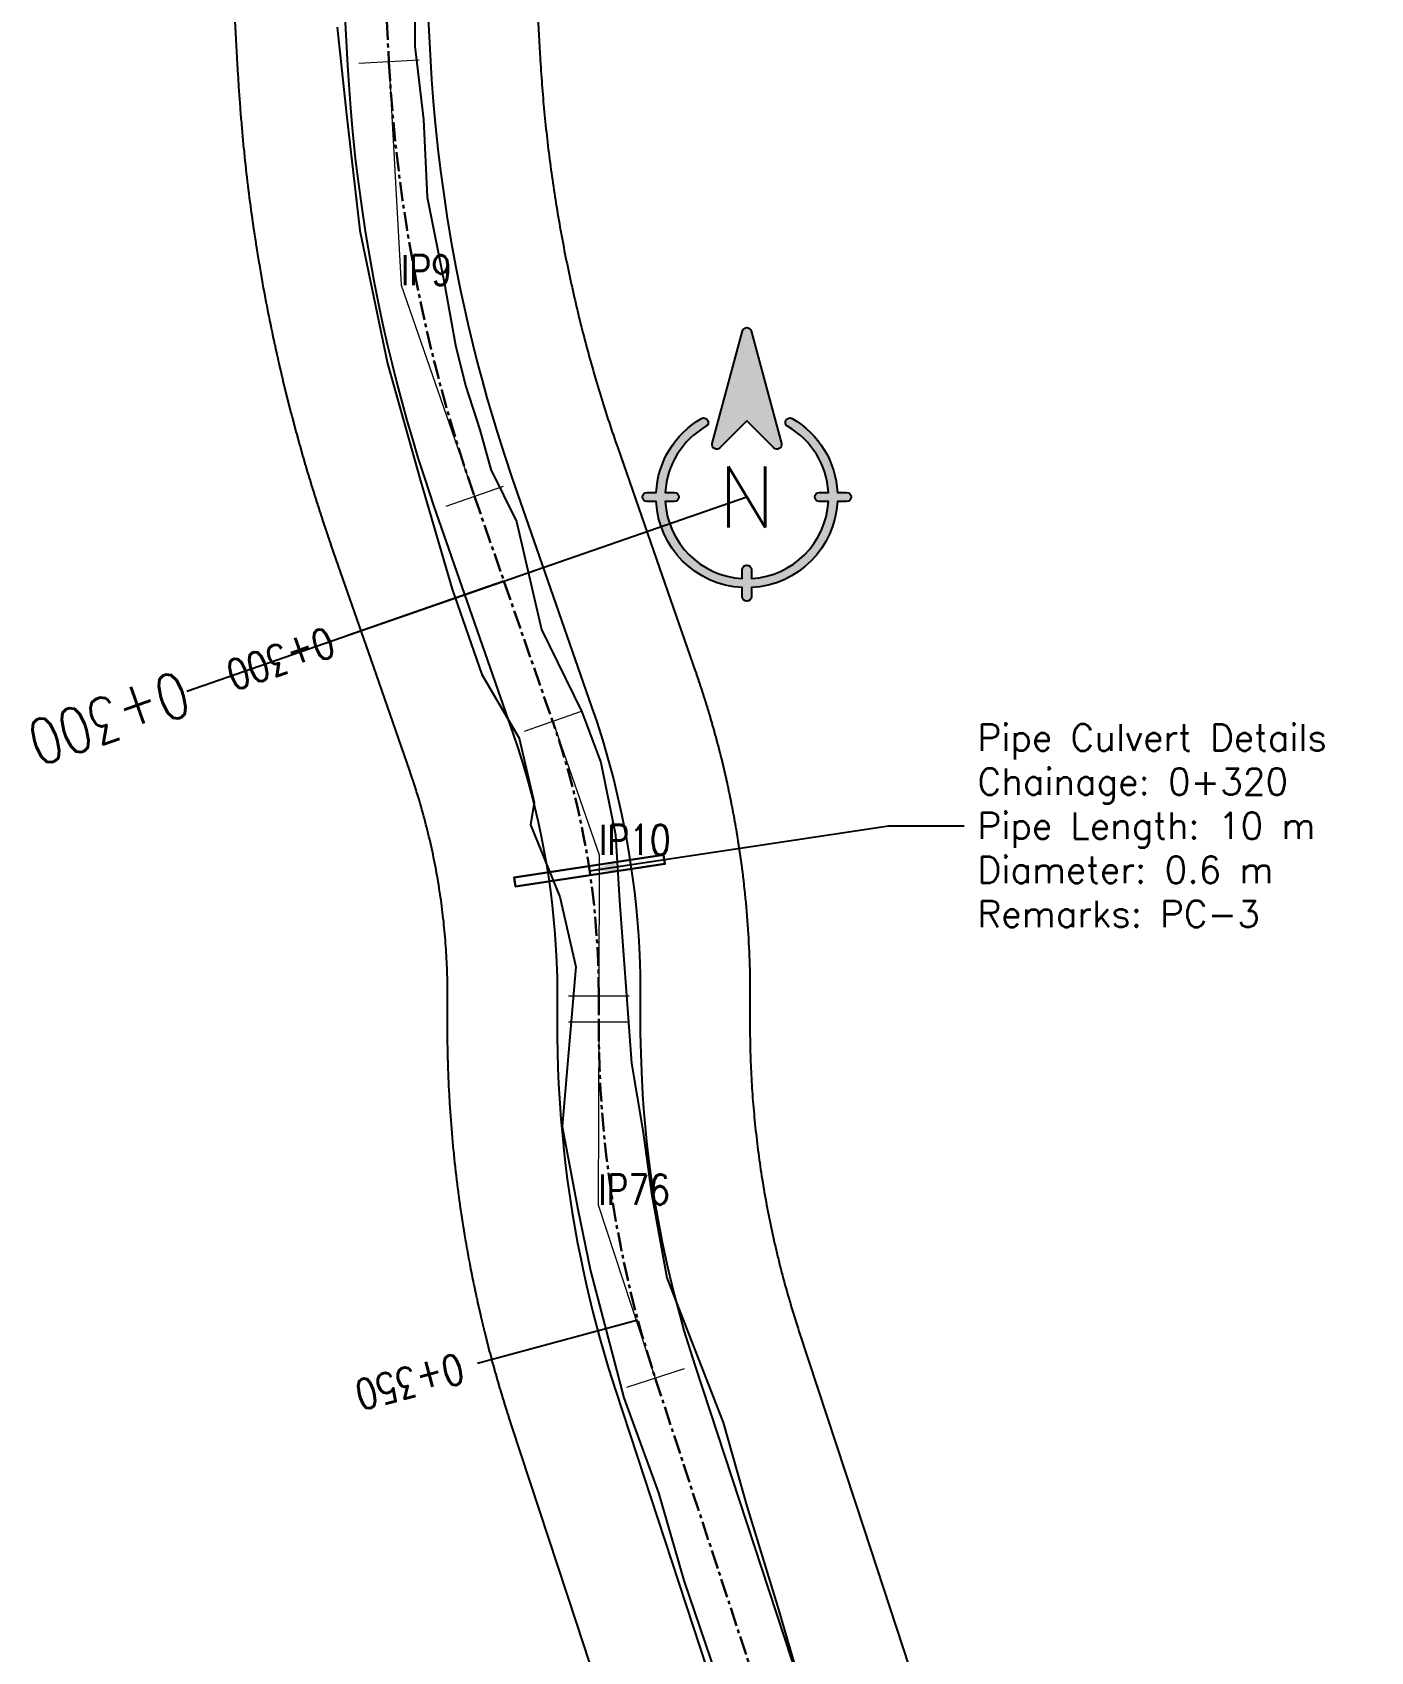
# Model space of a CAD drawing. Extents: x 337736 to 342002, y 3067251 to 3069533.
# Drawn here: x 338708.8 to 338797.3, y 3069163.6 to 3069270.8 of the extents above; entities that cross this region are included whole.
import ezdxf
from ezdxf.enums import TextEntityAlignment as Align

# ---------------------------------------------------------------- set-up
doc = ezdxf.new("R2010")
doc.units = 0
doc.header["$MEASUREMENT"] = 0
doc.linetypes.add('Center', pattern=[2, 1.25, -0.25, 0.25, -0.25])
for name, color, linetype, lineweight in [('BEC', 3, 'Continuous', 13), ('BES', 3, 'Continuous', 13), ('Chainage', 7, 'Continuous', 25), ('IP_Line', 150, 'Continuous', 9), ('PC_Callout', 6, 'Continuous', 30), ('PipeCulvert', 6, 'Continuous', 30), ('RC', 9, 'Center', 30), ('Road Width', 6, 'Continuous', 25)]:
    doc.layers.add(name, color=color, linetype=linetype, lineweight=lineweight)
for name, color, linetype in [('IPName', 7, 'Continuous'), ('Match Chainage', 7, 'Continuous'), ('North', 7, 'Continuous'), ('Right of Way', 4, 'Continuous'), ('RoadEdge', 51, 'Continuous')]:
    doc.layers.add(name, color=color, linetype=linetype)
doc.styles.get("Standard").update_dxf_attribs({"font": 'simplex.shx'})
doc.dimstyles.new('Dimension_PC_Callout', dxfattribs={"dimtxt": 1.75, "dimasz": 1.75, "dimexe": 0.18, "dimexo": 0.0625, "dimgap": 0.875, "dimtad": 0, "dimdec": 4, "dimzin": 0, "dimdsep": 46, "dimtxsty": 'Standard', "dimcen": 0.09, "dimadec": 0, "dimazin": 0, "dimtfac": 1, "dimtdec": 4, "dimtofl": 0, "dimtmove": 0, "dimatfit": 3, "dimfxl": 1, "dimtolj": 1, "dimtzin": 0, "dimarcsym": 0})

# ---------------------------------------------------------------- blocks, each defined once
blk = doc.blocks.new('North')
at = {"layer": 'North'}
h = blk.add_hatch(color=0, dxfattribs=at)
h.dxf.hatch_style = 1
edge = h.paths.add_edge_path()
edge.add_line((7.276000000000001e-12, 8.38899464431597), (-2.97585080653152, 5.413143837775349))
edge.add_arc((-3.32940419712395, 5.766697228368679), 0.499999999999442, 165.000000000033, 314.99999999992633, ccw=False)
edge.add_line((-3.81236711026941, 5.8961067509199), (-0.4829629131381812, 18.3216123735528))
edge.add_arc((7.276000000000001e-12, 18.1922028510016), 0.500000000000879, 14.999999999966974, 165.000000000033, ccw=False)
edge.add_line((0.482962913152733, 18.3216123735528), (3.81236711028396, 5.8961067509199))
edge.add_arc((3.3294041971385, 5.766697228368679), 0.500000000000879, -135, 14.999999999966974, ccw=False)
edge.add_line((2.97585080654608, 5.413143837776259), (7.275957614183426e-12, 8.38899464431597))
edge = h.paths.add_edge_path()
edge.add_line((0.5000000000072761, -7.99999999999636), (0.5000000000072761, -8.986100377802359))
edge.add_arc((7.276000000000001e-12, 3.638e-12), 9.000000000000279, 273.18473853672, 356.81526146328)
edge.add_line((8.98610037781327, -0.499999999996362), (8.000000000007269, -0.499999999996362))
edge.add_arc((8.000000000007269, 3.638e-12), 0.5, 90, 270, ccw=False)
edge.add_line((8.000000000007269, 0.500000000003638), (8.98610037781327, 0.500000000003638))
edge.add_arc((7.276000000000001e-12, 2.7285e-12), 9.00000000000033, 3.18473853672609, 60.00000000000131)
edge.add_arc((4.75000000000728, 8.22724133595511), 0.499999999999844, 59.999999999989996, 239.99999999999, ccw=False)
edge.add_arc((1.09139e-11, 3.638e-12), 9.99999999999743, 2.865983982600028, 60.00000000001597, ccw=False)
edge.add_line((9.98749217772638, 0.500000000003638), (11.0000000000073, 0.500000000003638))
edge.add_arc((11.0000000000073, 3.638e-12), 0.5, -90, 90, ccw=False)
edge.add_line((11.0000000000073, -0.499999999996362), (9.98749217772638, -0.499999999996362))
edge.add_arc((1.09139e-11, 3.638e-12), 9.999999999996382, 272.8659839825781, 357.1340160174001, ccw=False)
edge.add_line((0.5000000000072761, -9.98749217771547), (0.5000000000072761, -10.9999999999964))
edge.add_arc((7.276000000000001e-12, -10.9999999999964), 0.5, -180, 0, ccw=False)
edge.add_line((-0.499999999992724, -10.9999999999964), (-0.499999999992724, -9.98749217771547))
edge.add_arc((7.276000000000001e-12, 3.638e-12), 10, 182.865983982599, 267.1340160174011, ccw=False)
edge.add_line((-9.98749217771183, -0.499999999996362), (-10.9999999999927, -0.499999999996362))
edge.add_arc((-10.9999999999927, 3.638e-12), 0.5, 90, 270, ccw=False)
edge.add_line((-10.9999999999927, 0.500000000003638), (-9.98749217771183, 0.500000000003638))
edge.add_arc((7.276000000000001e-12, 3.638e-12), 10, 120, 177.134016017401, ccw=False)
edge.add_arc((-4.74999999999272, 8.22724133595511), 0.500000000000632, -59.99999999999011, 119.99999999995799, ccw=False)
edge.add_arc((7.276000000000001e-12, 2.7285e-12), 9.00000000000034, 119.999999999999, 176.815261463274)
edge.add_line((-8.98610037779872, 0.500000000003638), (-7.99999999999272, 0.500000000003638))
edge.add_arc((-7.99999999999272, 3.638e-12), 0.5, -90, 90, ccw=False)
edge.add_line((-7.99999999999272, -0.499999999996362), (-8.98610037779872, -0.499999999996362))
edge.add_arc((7.276000000000001e-12, 3.638e-12), 9.000000000000279, 183.18473853672, 266.81526146328)
edge.add_line((-0.499999999992724, -8.986100377802359), (-0.499999999992724, -7.99999999999636))
edge.add_arc((7.276000000000001e-12, -7.99999999999636), 0.5, 0, 180, ccw=False)
at = {"layer": 'North', "color": 0}
for points in [[(7.276000000000001e-12, 8.38899464431597), (-2.97585080653152, 5.413143837775349, -0.7673269879792459), (-3.81236711026941, 5.8961067509199), (-0.4829629131381811, 18.3216123735528, -0.7673269879794109), (0.482962913152733, 18.3216123735528), (3.81236711028396, 5.8961067509199, -0.7673269879792459), (2.97585080654608, 5.413143837776259)], [(0.5000000000072761, -7.99999999999636), (0.5000000000072761, -8.986100377802359, 0.382015476982892), (8.98610037781327, -0.499999999996362), (8.000000000007269, -0.499999999996362, -1), (8.000000000007269, 0.500000000003638), (8.98610037781327, 0.500000000003638, 0.253109756565021), (4.50000000000728, 7.79422863406307, -0.99999999999909), (5.00000000000728, 8.660254037847151, -0.2545902106462961), (9.98749217772638, 0.500000000003638), (11.0000000000073, 0.500000000003638, -1), (11.0000000000073, -0.499999999996362), (9.98749217772638, -0.499999999996362, -0.385206477913585), (0.5000000000072761, -9.98749217771547), (0.5000000000072761, -10.9999999999964, -1), (-0.499999999992724, -10.9999999999964), (-0.499999999992724, -9.98749217771547, -0.385206477913585), (-9.98749217771183, -0.499999999996362), (-10.9999999999927, -0.499999999996362, -1), (-10.9999999999927, 0.500000000003638), (-9.98749217771183, 0.500000000003638, -0.2545902106462961), (-4.99999999999272, 8.66025403784806, -0.9999999999990908), (-4.49999999999272, 7.79422863406307, 0.253109756565021), (-8.98610037779872, 0.500000000003638), (-7.99999999999272, 0.500000000003638, -1), (-7.99999999999272, -0.499999999996362), (-8.98610037779872, -0.499999999996362, 0.382015476982892), (-0.499999999992724, -8.986100377802359), (-0.499999999992724, -7.99999999999636, -1)]]:
    blk.add_lwpolyline(points, format="xyb", close=True, dxfattribs=at)
blk.add_text('N', height=6.7215, dxfattribs=at).set_placement((7.2919e-12, 3.6513e-12), align=Align.MIDDLE_CENTER)

msp = doc.modelspace()

# ---------------------------------------------------------------- linework, layer by layer
at = {"layer": 'BEC'}
for points in [[(338734.3852824001, 3069268.92699882), (338730.391189853, 3069268.70968631)], [(338739.936186614, 3069240.72489811), (338736.157663163, 3069239.41235839)], [(338745.109646253, 3069225.83160521), (338741.331122802, 3069224.51906549)], [(338748.265556209, 3069207.00577155), (338744.265565393, 3069207.01434296)], [(338748.261851279, 3069205.27680398), (338744.261860462, 3069205.28537539)], [(338751.901570741, 3069182.35692406), (338748.101016607, 3069181.10961164)]]:
    msp.add_lwpolyline(points, dxfattribs=at)
at = {"layer": 'BES'}
for points in [[(338734.3852824001, 3069268.92699882), (338730.391189853, 3069268.70968631)], [(338739.936186614, 3069240.72489811), (338736.157663163, 3069239.41235839)], [(338745.109646253, 3069225.83160521), (338741.331122802, 3069224.51906549)], [(338748.265556209, 3069207.00577155), (338744.265565393, 3069207.01434296)], [(338748.261851279, 3069205.27680398), (338744.261860462, 3069205.28537539)], [(338751.901570741, 3069182.35692406), (338748.101016607, 3069181.10961164)]]:
    msp.add_lwpolyline(points, dxfattribs=at)
at = {"layer": 'Chainage'}
for p, q in [((338739.996952793, 3069234.45491155), (338729.606013303, 3069230.84542731)), ((338748.855156102, 3069185.5680162), (338738.235532058, 3069182.700336799))]:
    msp.add_line(p, q, dxfattribs=at)
at = {"layer": 'IP_Line'}
for points in [[(338732.388236126, 3069268.81834257), (338733.192041778, 3069254.0448069), (338738.046924888, 3069240.06862825)], [(338743.220384528, 3069225.17533535), (338746.285577738, 3069216.35129429), (338746.265560801, 3069207.01005725)], [(338746.261855871, 3069205.28108968), (338746.23598101, 3069193.20615496), (338750.001293674, 3069181.73326785)]]:
    msp.add_lwpolyline(points, dxfattribs=at)
at = {"layer": 'Match Chainage'}
msp.add_line((338756.05567746, 3069240.03320539), (338719.02614764, 3069227.17031608), dxfattribs=at)
at = {"layer": 'PipeCulvert'}
msp.add_lwpolyline([(338750.553579347, 3069216.34940154), (338750.642827595, 3069215.75607638), (338740.754074863, 3069214.26860557), (338740.664826614, 3069214.86193074), (338750.553579347, 3069216.34940154)], dxfattribs=at)
at = {"layer": 'RC', "linetype": 'Center'}
msp.add_lwpolyline([(338719.499231709, 3069350.01996533), (338718.004382764, 3069346.97442538), (338718.004382764, 3069346.97442538, 0.286928204226343), (338720.175618582, 3069325.87763092), (338720.175618582, 3069325.87763092), (338725.158893861, 3069319.47527725), (338725.158893861, 3069319.47527725, -0.152937190094443), (338730.393643844, 3069305.47792585), (338730.393643844, 3069305.47792585), (338732.388236126, 3069268.81834257), (338732.388236126, 3069268.81834257, 0.0701079300223113), (338738.046924888, 3069240.06862825), (338738.046924888, 3069240.06862825), (338743.220384528, 3069225.17533535), (338743.220384528, 3069225.17533535, -0.08431680413088499), (338746.265560801, 3069207.01005725), (338746.265560801, 3069207.01005725), (338746.261855871, 3069205.28108968), (338746.261855871, 3069205.28108968, 0.0799847476779619), (338750.001293674, 3069181.73326785), (338750.001293674, 3069181.73326785), (338758.57227563, 3069155.61753267)], format="xyb", dxfattribs=at)
at = {"layer": 'Right of Way'}
for points in [[(338741.376171352, 3069287.69141549), (338742.373144111, 3069269.36756745), (338742.386031938, 3069269.13578266), (338742.399126989, 3069268.90997165), (338742.412759648, 3069268.68419244), (338742.426929838, 3069268.45844632), (338742.441637475, 3069268.23273462), (338742.456882483, 3069268.00705852), (338742.472664769, 3069267.78141939), (338742.488984246, 3069267.55581847), (338742.505840821, 3069267.33025705), (338742.523234398, 3069267.10473642), (338742.541164881, 3069266.8792578), (338742.559632166, 3069266.65382254), (338742.578636147, 3069266.42843189), (338742.59817672, 3069266.20308711), (338742.618253771, 3069265.97778952), (338742.638867188, 3069265.75254035), (338742.660016856, 3069265.52734088), (338742.68170265, 3069265.30219243), (338742.703924451, 3069265.07709624), (338742.726682129, 3069264.85205363), (338742.74997556, 3069264.62706581), (338742.773804611, 3069264.40213408), (338742.79816914, 3069264.17725978), (338742.823069022, 3069263.95244406), (338742.848504106, 3069263.72768828), (338742.87447425, 3069263.5029937), (338742.900979302, 3069263.27836163), (338742.928019124, 3069263.05379325), (338742.955593553, 3069262.8292899), (338742.98370243, 3069262.60485288), (338743.012345612, 3069262.38048334), (338743.041522915, 3069262.15618272), (338743.071234189, 3069261.93195215), (338743.101479256, 3069261.707793), (338743.132257956, 3069261.48370645), (338743.163570101, 3069261.25969386), (338743.195415523, 3069261.03575644), (338743.22779404, 3069260.81189546), (338743.260705467, 3069260.58811221), (338743.294149614, 3069260.36440798), (338743.328126297, 3069260.140784), (338743.362635318, 3069259.91724157), (338743.397676493, 3069259.69378189), (338743.433249608, 3069259.47040631), (338743.469354468, 3069259.24711607), (338743.505990873, 3069259.02391239), (338743.543158608, 3069258.8007966), (338743.580857467, 3069258.57776991), (338743.619087229, 3069258.35483366), (338743.657847686, 3069258.13198904), (338743.697138618, 3069257.90923733), (338743.7369598, 3069257.68657979), (338743.777311004, 3069257.4640177), (338743.818191998, 3069257.24155234), (338743.859602565, 3069257.0191849), (338743.901542451, 3069256.79691674), (338743.944011426, 3069256.57474906), (338743.987009262, 3069256.35268308), (338744.030535698, 3069256.13072014), (338744.074590493, 3069255.90886146), (338744.119173387, 3069255.68710835), (338744.164284163, 3069255.4654619), (338744.209922513, 3069255.24392361), (338744.256088233, 3069255.02249448), (338744.30278101, 3069254.80117601), (338744.350000613, 3069254.57996929), (338744.397746759, 3069254.35887566), (338744.446019196, 3069254.13789626), (338744.494817617, 3069253.91703253), (338744.544141785, 3069253.69628551), (338744.593991385, 3069253.47565663), (338744.644366158, 3069253.25514703), (338744.695265815, 3069253.03475798), (338744.746690047, 3069252.8144908), (338744.798638599, 3069252.59434661), (338744.851111153, 3069252.37432673), (338744.904107396, 3069252.15443249), (338744.957627058, 3069251.93466501), (338745.011669823, 3069251.71502559), (338745.066235394, 3069251.49551542), (338745.121323427, 3069251.2761359), (338745.176933663, 3069251.05688805), (338745.23306576, 3069250.83777322), (338745.289719379, 3069250.61879275), (338745.346894241, 3069250.3999477), (338745.404589967, 3069250.18123952), (338745.462806299, 3069249.96266921), (338745.521542851, 3069249.74423819), (338745.580799326, 3069249.52594758), (338745.640575355, 3069249.30779875), (338745.700870604, 3069249.08979289), (338745.761684782, 3069248.87193108), (338745.823017485, 3069248.65421475), (338745.884868372, 3069248.43664512), (338745.94723713, 3069248.21922329), (338746.010123374, 3069248.00195059), (338746.073526757, 3069247.78482824), (338746.137446894, 3069247.56785754), (338746.201883477, 3069247.35103954), (338746.266836115, 3069247.13437556), (338746.3323044, 3069246.91786696), (338746.398288011, 3069246.70151481), (338746.464786576, 3069246.48532031), (338746.531799675, 3069246.26928483), (338746.599326983, 3069246.05340944), (338746.667368063, 3069245.83769551), (338746.735922559, 3069245.62214418), (338746.804990096, 3069245.40675663), (338746.874570225, 3069245.19153426), (338746.944662621, 3069244.97647807), (338747.01526686, 3069244.76158936), (338747.086382536, 3069244.54686938), (338747.158009234, 3069244.33231937), (338747.230146558, 3069244.11794052), (338747.302794118, 3069243.90373398), (338747.375951475, 3069243.68970107), (338747.450415174, 3069243.47352936), (338747.494383748, 3069243.34666629), (338750.079963336, 3069235.90333111), (338752.666693155, 3069228.45668466), (338752.674126364, 3069228.43520732), (338752.755623093, 3069228.19886398), (338752.770342981, 3069228.1558589), (338752.850764584, 3069227.91914756), (338752.865288841, 3069227.87607601), (338752.944633656, 3069227.63900157), (338752.958961983, 3069227.59586445), (338753.037228371, 3069227.3584318), (338753.051360475, 3069227.31522999), (338753.128546819, 3069227.07744404), (338753.142482405, 3069227.03417844), (338753.21858711, 3069226.7960441), (338753.232325893, 3069226.7527156), (338753.307347387, 3069226.51423779), (338753.320889076, 3069226.47084731), (338753.394825808, 3069226.23203095), (338753.408170133, 3069226.18857935), (338753.481020577, 3069225.94942938), (338753.494167256, 3069225.90591758), (338753.565929906, 3069225.66643895), (338753.578878667, 3069225.62286784), (338753.64955204, 3069225.38306549), (338753.662302619, 3069225.33943597), (338753.731885254, 3069225.09931486), (338753.744437386, 3069225.05562784), (338753.812927847, 3069224.81519292), (338753.825281274, 3069224.77144929), (338753.892678145, 3069224.53070554), (338753.904832609, 3069224.48690621), (338753.971134497, 3069224.2458586), (338753.983089748, 3069224.20200448), (338754.048295285, 3069223.96065798), (338754.060051078, 3069223.91674996), (338754.124158915, 3069223.67510958), (338754.135715003, 3069223.63114859), (338754.198723816, 3069223.3892193), (338754.210079966, 3069223.34520622), (338754.271988453, 3069223.10299303), (338754.283144424, 3069223.0589288), (338754.343951307, 3069222.81643671), (338754.354906872, 3069222.77232222), (338754.414610894, 3069222.52955624), (338754.425365826, 3069222.48539242), (338754.483965753, 3069222.24235756), (338754.49451983, 3069222.1981453), (338754.552014452, 3069221.9548466), (338754.562367457, 3069221.91058682), (338754.618755585, 3069221.66702929), (338754.628907301, 3069221.62272292), (338754.684187771, 3069221.37891159), (338754.69413799, 3069221.33455954), (338754.74830966, 3069221.09049946), (338754.758058178, 3069221.04610262), (338754.811119928, 3069220.80179883), (338754.820666542, 3069220.75735815), (338754.872617275, 3069220.51281569), (338754.881961789, 3069220.46833207), (338754.932800432, 3069220.223556), (338754.94194265, 3069220.17903037), (338754.991668154, 3069219.93402574), (338755.000607891, 3069219.88945901), (338755.049219228, 3069219.64423089), (338755.057956296, 3069219.59962399), (338755.105452461, 3069219.35417744), (338755.11398668, 3069219.30953129), (338755.160366693, 3069219.06387139), (338755.168697889, 3069219.0191869), (338755.21396079, 3069218.77331872), (338755.222088788, 3069218.72859683), (338755.266233643, 3069218.48252545), (338755.274158278, 3069218.43776707), (338755.317184174, 3069218.19149757), (338755.324905279, 3069218.14670364), (338755.366811328, 3069217.90024112), (338755.374328746, 3069217.85541255), (338755.415114081, 3069217.60876209), (338755.422427657, 3069217.56389981), (338755.462091436, 3069217.31706651), (338755.469201016, 3069217.27217146), (338755.50774242, 3069217.02516042), (338755.51464786, 3069216.98023351), (338755.552066093, 3069216.73304984), (338755.558767248, 3069216.68809201), (338755.595061536, 3069216.44074081), (338755.601558268, 3069216.39575298), (338755.636727861, 3069216.14823936), (338755.643020039, 3069216.10322246), (338755.67706421, 3069215.85555154), (338755.6831517, 3069215.81050652), (338755.716069747, 3069215.5626834), (338755.721952425, 3069215.51761117), (338755.753743667, 3069215.26964099), (338755.759421411, 3069215.22454248), (338755.790085191, 3069214.97643036), (338755.795557884, 3069214.93130651), (338755.825093569, 3069214.68305757), (338755.830361097, 3069214.63790932), (338755.858768076, 3069214.38952869), (338755.863830332, 3069214.34435695), (338755.891108019, 3069214.09584977), (338755.895964897, 3069214.05065549), (338755.922112728, 3069213.80202688), (338755.926764128, 3069213.75681099), (338755.951781562, 3069213.5080661), (338755.956227388, 3069213.46282954), (338755.980113909, 3069213.21397351), (338755.984354069, 3069213.1687172), (338756.007109184, 3069212.91975516), (338756.01114359, 3069212.87448005), (338756.032766829, 3069212.62541715), (338756.036595398, 3069212.58012417), (338756.057086312, 3069212.33096555), (338756.060708965, 3069212.28565564), (338756.080067133, 3069212.03640646), (338756.083483796, 3069211.99108054), (338756.101708816, 3069211.74174594), (338756.104919417, 3069211.69640497), (338756.122010914, 3069211.44699011), (338756.125015387, 3069211.401635), (338756.140973008, 3069211.15214503), (338756.143771291, 3069211.10677674), (338756.158594706, 3069210.85721681), (338756.161186741, 3069210.81183627), (338756.174875643, 3069210.56221154), (338756.177261377, 3069210.51681968), (338756.189815484, 3069210.26713531), (338756.191994867, 3069210.22173308), (338756.203413919, 3069209.97199422), (338756.205386907, 3069209.92658255), (338756.215670668, 3069209.67679437), (338756.21743722, 3069209.63137421), (338756.226585478, 3069209.38154186), (338756.228145557, 3069209.33611413), (338756.236158122, 3069209.08624278), (338756.237511696, 3069209.04080844), (338756.244388404, 3069208.79090325), (338756.245535445, 3069208.74546322), (338756.251276153, 3069208.49552935), (338756.252216637, 3069208.45008457), (338756.256821227, 3069208.2001272), (338756.257555135, 3069208.15467862), (338756.261023511, 3069207.90470289), (338756.261550828, 3069207.85925145), (338756.263882919, 3069207.60926254), (338756.264203633, 3069207.56380916), (338756.265399391, 3069207.31381224), (338756.265513496, 3069207.26835787), (338756.265572896, 3069207.0183581), (338756.265551359, 3069206.99509214), (338756.265538982, 3069206.98916728), (338756.263685377, 3069206.12414495), (338756.261850769, 3069205.26799447), (338756.261743627, 3069205.04299464), (338756.262362674, 3069204.826329), (338756.263703935, 3069204.60966663), (338756.265767395, 3069204.39300994), (338756.268553031, 3069204.17636133), (338756.272060813, 3069203.9597232), (338756.276290701, 3069203.74309797), (338756.281242647, 3069203.52648806), (338756.286916599, 3069203.30989582), (338756.293312491, 3069203.09332375), (338756.300430254, 3069202.87677416), (338756.308269808, 3069202.66024952), (338756.316831066, 3069202.44375221), (338756.326113932, 3069202.22728463), (338756.336118304, 3069202.01084921), (338756.34684407, 3069201.79444834), (338756.358291113, 3069201.57808441), (338756.370459302, 3069201.36175986), (338756.383348506, 3069201.14547705), (338756.396958578, 3069200.92923842), (338756.411289369, 3069200.71304635), (338756.42634072, 3069200.49690326), (338756.442112463, 3069200.28081152), (338756.458604421, 3069200.06477359), (338756.475816415, 3069199.8487918), (338756.49374825, 3069199.6328686), (338756.512399727, 3069199.41700638), (338756.531770641, 3069199.20120751), (338756.551860776, 3069198.98547442), (338756.572669909, 3069198.76980948), (338756.594197807, 3069198.55421512), (338756.616444232, 3069198.33869371), (338756.639408936, 3069198.12324766), (338756.663091665, 3069197.90787935), (338756.687492157, 3069197.69259117), (338756.712610139, 3069197.47738553), (338756.73844533, 3069197.26226482), (338756.764997447, 3069197.04723141), (338756.792266193, 3069196.8322877), (338756.820251267, 3069196.61743608), (338756.848952351, 3069196.40267896), (338756.878369137, 3069196.18801867), (338756.908501291, 3069195.97345764), (338756.939348478, 3069195.75899825), (338756.970910356, 3069195.54464288), (338757.003186578, 3069195.33039389), (338757.036176782, 3069195.11625369), (338757.069880604, 3069194.90222463), (338757.104297662, 3069194.68830914), (338757.139427587, 3069194.47450951), (338757.175269973, 3069194.26082821), (338757.211824438, 3069194.04726754), (338757.249090556, 3069193.83382995), (338757.287067936, 3069193.62051771), (338757.325756134, 3069193.40733331), (338757.365154742, 3069193.19427898), (338757.405263298, 3069192.98135724), (338757.446081381, 3069192.76857031), (338757.487608518, 3069192.55592066), (338757.52984426, 3069192.34341059), (338757.572788125, 3069192.13104253), (338757.616439653, 3069191.91881876), (338757.660798349, 3069191.70674166), (338757.705863715, 3069191.49481363), (338757.751635258, 3069191.28303699), (338757.798112467, 3069191.07141411), (338757.84529483, 3069190.8599473), (338757.893181819, 3069190.64863894), (338757.941772894, 3069190.43749141), (338757.991067529, 3069190.226507), (338758.041065175, 3069190.01568806), (338758.091765259, 3069189.805037), (338758.143167241, 3069189.59455607), (338758.195270535, 3069189.38424766), (338758.248074566, 3069189.1741141), (338758.30157875, 3069188.96415771), (338758.35578249, 3069188.75438083), (338758.410685183, 3069188.5447858), (338758.466286211, 3069188.33537498), (338758.522584977, 3069188.12615061), (338758.579580851, 3069187.91711504), (338758.637273165, 3069187.70827071), (338758.69566133, 3069187.49961976), (338758.754744653, 3069187.29116467), (338758.81452252, 3069187.0829076), (338758.874994219, 3069186.87485103), (338758.936159119, 3069186.66699713), (338758.998016526, 3069186.45934827), (338759.060565738, 3069186.25190679), (338759.123806086, 3069186.04467491), (338759.187736834, 3069185.83765506), (338759.252357314, 3069185.63084939), (338759.31766678, 3069185.42426028), (338759.383664513, 3069185.21789002), (338759.450919679, 3069185.00997913), (338759.504700169, 3069184.84539044), (338763.788169986, 3069171.79368132), (338768.073660964, 3069158.73581373)], [(338749.068291729, 3069152.50716944), (338744.785399318, 3069165.55711921), (338740.49990834, 3069178.6149868), (338740.495874009, 3069178.62730632), (338740.435478881, 3069178.81213831), (338740.426317677, 3069178.8403164), (338740.349373127, 3069179.07818081), (338740.339166726, 3069179.10991312), (338740.263015483, 3069179.34803269), (338740.252914914, 3069179.37979885), (338740.177557824, 3069179.61817093), (338740.167563196, 3069179.64997058), (338740.093001098, 3069179.88859254), (338740.083112528, 3069179.92042531), (338740.009346248, 3069180.15929448), (338739.999563838, 3069180.19116006), (338739.926594197, 3069180.43027378), (338739.916918064, 3069180.46217178), (338739.844745873, 3069180.7015274), (338739.835176116, 3069180.73345749), (338739.763802177, 3069180.97305236), (338739.754338909, 3069181.00501416), (338739.683764014, 3069181.24484561), (338739.674407337, 3069181.27683878), (338739.604632271, 3069181.51690415), (338739.595382289, 3069181.54892833), (338739.526407828, 3069181.78922495), (338739.517264646, 3069181.82127977), (338739.449091555, 3069182.06180497), (338739.440055271, 3069182.09389011), (338739.372684307, 3069182.33464122), (338739.363755025, 3069182.36675629), (338739.297186938, 3069182.60773063), (338739.288364756, 3069182.63987529), (338739.222600285, 3069182.88107018), (338739.2138853, 3069182.91324407), (338739.148925176, 3069183.15465684), (338739.140317484, 3069183.1868596), (338739.076162429, 3069183.42848756), (338739.067662129, 3069183.46071883), (338739.004312855, 3069183.7025593), (338738.995920039, 3069183.73481873), (338738.933377251, 3069183.97686902), (338738.925092012, 3069184.00915624), (338738.863356404, 3069184.25141366), (338738.855178837, 3069184.28372832), (338738.794251095, 3069184.52619018), (338738.786181287, 3069184.55853192), (338738.726062088, 3069184.80119553), (338738.718100132, 3069184.83356399), (338738.658790144, 3069185.07642664), (338738.650936126, 3069185.10882146), (338738.592436008, 3069185.35188046), (338738.584690016, 3069185.38430128), (338738.527000419, 3069185.62755394), (338738.519362539, 3069185.6600004), (338738.462484103, 3069185.903444), (338738.454954422, 3069185.93591573), (338738.398887779, 3069186.17954757), (338738.391466376, 3069186.21204424), (338738.336212149, 3069186.45586161), (338738.328899111, 3069186.48838283), (338738.274457914, 3069186.73238303), (338738.26725332, 3069186.76492844), (338738.213625758, 3069187.00910876), (338738.206529689, 3069187.04167801), (338738.153716357, 3069187.28603573), (338738.146728892, 3069187.31862844), (338738.094730378, 3069187.56316085), (338738.087851592, 3069187.59577668), (338738.036668474, 3069187.84048106), (338738.029898448, 3069187.87311963), (338737.979531294, 3069188.11799326), (338737.972870099, 3069188.15065422), (338737.923319468, 3069188.39569437), (338737.91676718, 3069188.42837736), (338737.868033624, 3069188.67358132), (338737.861590315, 3069188.70628597), (338737.813674375, 3069188.95165101), (338737.807340118, 3069188.98437695), (338737.760242326, 3069189.22990035), (338737.754017188, 3069189.26264723), (338737.707738068, 3069189.50832626), (338737.701622123, 3069189.5410937), (338737.656162188, 3069189.78692563), (338737.650155501, 3069189.81971327), (338737.605515257, 3069190.06569537), (338737.599617895, 3069190.09850286), (338737.555797837, 3069190.34463239), (338737.550009867, 3069190.37745934), (338737.507010484, 3069190.62373357), (338737.501331968, 3069190.65657965), (338737.459153736, 3069190.90299584), (338737.453584738, 3069190.93586066), (338737.412228126, 3069191.18241607), (338737.406768709, 3069191.21529927), (338737.366234177, 3069191.46199117), (338737.360884399, 3069191.49489239), (338737.321172397, 3069191.74171803), (338737.315932321, 3069191.7746369), (338737.27704329, 3069192.02159354), (338737.271912972, 3069192.05452969), (338737.233847344, 3069192.3016146), (338737.228826842, 3069192.33456767), (338737.19158504, 3069192.58177808), (338737.186674409, 3069192.6147477), (338737.150256848, 3069192.86208088), (338737.145456142, 3069192.89506669), (338737.109863226, 3069193.14251989), (338737.1051725, 3069193.17552151), (338737.070404623, 3069193.42309198), (338737.065823929, 3069193.45610906), (338737.031881478, 3069193.70379404), (338737.027410865, 3069193.73682621), (338736.994294219, 3069193.98462296), (338736.989933739, 3069194.01766983), (338736.957643264, 3069194.2655756), (338736.953392963, 3069194.29863683), (338736.921929019, 3069194.54664885), (338736.917788946, 3069194.57972407), (338736.887151881, 3069194.82783959), (338736.883122082, 3069194.86092842), (338736.853312238, 3069195.10914469), (338736.849392757, 3069195.14224677), (338736.820410465, 3069195.39056102), (338736.816601345, 3069195.42367599), (338736.788446927, 3069195.67208547), (338736.784748211, 3069195.70521294), (338736.757421979, 3069195.95371489), (338736.753833709, 3069195.98685451), (338736.727335967, 3069196.23544617), (338736.723858182, 3069196.26859757), (338736.698189225, 3069196.51727617), (338736.694821964, 3069196.55043897), (338736.669982076, 3069196.79920176), (338736.666725376, 3069196.8323756), (338736.642714834, 3069197.0812198), (338736.639568732, 3069197.11440432), (338736.616387802, 3069197.36332717), (338736.613352332, 3069197.39652199), (338736.591001273, 3069197.64552073), (338736.588076469, 3069197.67872548), (338736.566555528, 3069197.92779734), (338736.563741422, 3069197.96101166), (338736.543050839, 3069198.21015387), (338736.540347463, 3069198.24337739), (338736.520487467, 3069198.49258718), (338736.517894851, 3069198.52581952), (338736.498865663, 3069198.77509413), (338736.496383836, 3069198.80833493), (338736.478185668, 3069199.05767159), (338736.475814657, 3069199.09092047), (338736.45844771, 3069199.34031641), (338736.456187542, 3069199.37357301), (338736.43965201, 3069199.62302545), (338736.437502709, 3069199.6562894), (338736.421798776, 3069199.90579557), (338736.419760367, 3069199.9390665), (338736.404888207, 3069200.18862363), (338736.402960712, 3069200.22190117), (338736.388920489, 3069200.47150649), (338736.38710393, 3069200.50479027), (338736.373895802, 3069200.75444101), (338736.372190199, 3069200.78773066), (338736.359814312, 3069201.03742403), (338736.358219683, 3069201.07071918), (338736.346676174, 3069201.32045242), (338736.345192538, 3069201.35375271), (338736.334481536, 3069201.60352303), (338736.333108909, 3069201.63682807), (338736.323230533, 3069201.88663272), (338736.32196893, 3069201.91994215), (338736.312923289, 3069202.16977834), (338736.311772724, 3069202.20309179), (338736.30355992, 3069202.45295674), (338736.302520406, 3069202.48627385), (338736.295140529, 3069202.73616478), (338736.294212078, 3069202.76948516), (338736.287665209, 3069203.01939931), (338736.286847831, 3069203.0527226), (338736.281134045, 3069203.30265719), (338736.280427749, 3069203.33598302), (338736.275547108, 3069203.58593526), (338736.274951902, 3069203.61926326), (338736.27090446, 3069203.86923038), (338736.270420351, 3069203.90256018), (338736.267206154, 3069204.15253941), (338736.266833146, 3069204.18587064), (338736.26445223, 3069204.43585918), (338736.264190328, 3069204.46919147), (338736.262642719, 3069204.71918656), (338736.262491925, 3069204.75251954), (338736.26177764, 3069205.00251841), (338736.261737958, 3069205.0358517), (338736.261857004, 3069205.28585155), (338736.26187883, 3069205.30251821), (338736.263731295, 3069206.16700199), (338736.265570664, 3069207.02537435), (338736.265519461, 3069207.2408786), (338736.264541114, 3069207.44542141), (338736.262633041, 3069207.64995768), (338736.25979528, 3069207.85448315), (338736.256027891, 3069208.05899363), (338736.25133095, 3069208.26348484), (338736.245704556, 3069208.46795261), (338736.239148824, 3069208.67239268), (338736.23166389, 3069208.87680085), (338736.223249908, 3069209.0811729), (338736.213907054, 3069209.28550455), (338736.203635517, 3069209.48979168), (338736.192435514, 3069209.69402996), (338736.180307273, 3069209.89821523), (338736.167251044, 3069210.10234329), (338736.1532670999, 3069210.30640988), (338736.138355729, 3069210.51041078), (338736.122517237, 3069210.71434181), (338736.105751952, 3069210.91819875), (338736.088060222, 3069211.12197738), (338736.069442412, 3069211.32567346), (338736.049898906, 3069211.52928283), (338736.029430107, 3069211.73280126), (338736.008036439, 3069211.93622456), (338735.985718345, 3069212.13954848), (338735.962476285, 3069212.34276888), (338735.938310736, 3069212.54588155), (338735.913222203, 3069212.74888226), (338735.887211204, 3069212.95176682), (338735.860278272, 3069213.15453107), (338735.832423965, 3069213.3571708), (338735.80364886, 3069213.55968183), (338735.773953551, 3069213.76205997), (338735.74333865, 3069213.96430104), (338735.711804794, 3069214.16640086), (338735.679352627, 3069214.36835527), (338735.645982828, 3069214.57016006), (338735.611696078, 3069214.77181112), (338735.576493093, 3069214.97330422), (338735.540374598, 3069215.17463523), (338735.503341335, 3069215.3758), (338735.465394076, 3069215.57679434), (338735.426533599, 3069215.77761412), (338735.386760709, 3069215.9782552), (338735.346076231, 3069216.17871341), (338735.304480994, 3069216.37898465), (338735.261975881, 3069216.5790647), (338735.218561743, 3069216.77894952), (338735.174239497, 3069216.97863491), (338735.129010042, 3069217.17811681), (338735.082874332, 3069217.37739103), (338735.035833306, 3069217.57645348), (338734.987887936, 3069217.77530008), (338734.93903922, 3069217.97392667), (338734.889288161, 3069218.17232919), (338734.838635794, 3069218.3705035), (338734.787083153, 3069218.56844555), (338734.734631316, 3069218.76615121), (338734.68128137, 3069218.96361638), (338734.627034395, 3069219.16083706), (338734.57189153, 3069219.35780912), (338734.515853914, 3069219.55452847), (338734.458922703, 3069219.75099108), (338734.401099068, 3069219.94719289), (338734.342384206, 3069220.14312984), (338734.282779327, 3069220.33879789), (338734.222285673, 3069220.53419298), (338734.160904487, 3069220.72931108), (338734.098637037, 3069220.92414815), (338734.035484607, 3069221.1187002), (338733.971448522, 3069221.31296312), (338733.906530053, 3069221.50693307), (338733.840730616, 3069221.70060582), (338733.770347079, 3069221.90472052), (338731.18734608, 3069229.34063249), (338728.600616261, 3069236.78727894), (338728.550104291, 3069236.93301425), (338728.543926819, 3069236.95089281), (338728.462505658, 3069237.18726237), (338728.454778068, 3069237.20978296), (338728.373919923, 3069237.4463457), (338728.366245972, 3069237.46888465), (338728.285951299, 3069237.70563924), (338728.278331037, 3069237.72819638), (338728.198600293, 3069237.96514148), (338728.191033759, 3069237.9877167), (338728.111867396, 3069238.22485096), (338728.104354632, 3069238.24744414), (338728.025753098, 3069238.48476621), (338728.018294152, 3069238.50737721), (338727.940257893, 3069238.74488576), (338727.932852799, 3069238.76751446), (338727.855382257, 3069239.00520814), (338727.848031067, 3069239.0278544), (338727.771126681, 3069239.26573186), (338727.763829428, 3069239.28839556), (338727.687491634, 3069239.52645545), (338727.680248366, 3069239.54913646), (338727.604477598, 3069239.78737743), (338727.59728835, 3069239.81007562), (338727.522085036, 3069240.04849633), (338727.514949852, 3069240.07121157), (338727.440314419, 3069240.30981066), (338727.433233342, 3069240.33254282), (338727.359166214, 3069240.57131893), (338727.352139276, 3069240.5940679), (338727.278640872, 3069240.83301968), (338727.271668122, 3069240.85578531), (338727.198738858, 3069241.09491141), (338727.191820331, 3069241.11769358), (338727.119460621, 3069241.35699264), (338727.112596355, 3069241.37979122), (338727.040806609, 3069241.61926189), (338727.033996647, 3069241.64207675), (338726.962777272, 3069241.88171767), (338726.956021649, 3069241.90454867), (338726.885373049, 3069242.14435849), (338726.878671807, 3069242.1672055), (338726.808594383, 3069242.40718285), (338726.801947554, 3069242.43004577), (338726.732441703, 3069242.67018928), (338726.72584933, 3069242.69306795), (338726.656915445, 3069242.93337628), (338726.650377565, 3069242.95627058), (338726.582016038, 3069243.19674235), (338726.575532684, 3069243.21965216), (338726.507743902, 3069243.46028602), (338726.501315116, 3069243.48321119), (338726.434099463, 3069243.72400576), (338726.427725277, 3069243.74694619), (338726.361083135, 3069243.98790011), (338726.354763587, 3069244.01085565), (338726.288695333, 3069244.25196757), (338726.28243046, 3069244.27493808), (338726.216936469, 3069244.51620662), (338726.210726305, 3069244.53919198), (338726.145806947, 3069244.78061577), (338726.139651528, 3069244.80361586), (338726.075307172, 3069245.04519354), (338726.069206533, 3069245.06820821), (338726.005437545, 3069245.30993841), (338725.999391718, 3069245.33296755), (338725.936198458, 3069245.57484889), (338725.930207481, 3069245.59789235), (338725.867590307, 3069245.83992346), (338725.861654211, 3069245.86298113), (338725.799613479, 3069246.10516065), (338725.793732301, 3069246.12823238), (338725.732268362, 3069246.37055892), (338725.726442132, 3069246.3936446), (338725.665555335, 3069246.6361168), (338725.659784087, 3069246.65921628), (338725.599474776, 3069246.90183276), (338725.593758545, 3069246.92494591), (338725.534027063, 3069247.1677053), (338725.528365877, 3069247.190832), (338725.469212562, 3069247.43373292), (338725.463606457, 3069247.45687303), (338725.405031645, 3069247.6999141), (338725.399480651, 3069247.72306749), (338725.341484674, 3069247.96624733), (338725.335988823, 3069247.98941388), (338725.278572009, 3069248.23273112), (338725.273131332, 3069248.25591068), (338725.216294007, 3069248.49936394), (338725.210908535, 3069248.52255639), (338725.154651022, 3069248.76614429), (338725.149320784, 3069248.7893495), (338725.0936434, 3069249.03307065), (338725.088368429, 3069249.05628848), (338725.033271491, 3069249.30014151), (338725.028051815, 3069249.32337184), (338724.973535635, 3069249.56735535), (338724.968371285, 3069249.59059804), (338724.914436172, 3069249.83471067), (338724.909327174, 3069249.85796559), (338724.855973434, 3069250.10220594), (338724.850919822, 3069250.12547296), (338724.798147757, 3069250.36983965), (338724.793149555, 3069250.39311864), (338724.740959465, 3069250.63761028), (338724.736016705, 3069250.6609011), (338724.684408885, 3069250.90551631), (338724.679521592, 3069250.92881884), (338724.628496335, 3069251.17355624), (338724.623664538, 3069251.19687033), (338724.573222134, 3069251.44172852), (338724.56844586, 3069251.46505405), (338724.518586594, 3069251.71003165), (338724.513865871, 3069251.73336848), (338724.464590025, 3069251.9784641), (338724.459924879, 3069252.00181211), (338724.411232733, 3069252.24702436), (338724.406623191, 3069252.27038341), (338724.358515022, 3069252.51571089), (338724.35396111, 3069252.53908085), (338724.306437189, 3069252.78452219), (338724.301938932, 3069252.80790292), (338724.25499953, 3069253.05345671), (338724.250556955, 3069253.07684809), (338724.204202337, 3069253.32251294), (338724.199815466, 3069253.34591484), (338724.154045896, 3069253.59168936), (338724.149714759, 3069253.61510163), (338724.104530494, 3069253.86098443), (338724.100255111, 3069253.88440695), (338724.05565641, 3069254.13039664), (338724.051436808, 3069254.15382927), (338724.007423922, 3069254.39992444), (338724.003260124, 3069254.42336705), (338723.959833303, 3069254.66956632), (338723.955725331, 3069254.69301878), (338723.912884822, 3069254.93932075), (338723.908832702, 3069254.96278293), (338723.866578746, 3069255.209186201), (338723.8625825, 3069255.23265795), (338723.820915338, 3069255.47916113), (338723.816974989, 3069255.50264233), (338723.775894857, 3069255.74924402), (338723.772010425, 3069255.77273454), (338723.731517556, 3069256.01943334), (338723.727689066, 3069256.04293304), (338723.687783689, 3069256.28972755), (338723.684011161, 3069256.3132363), (338723.644693503, 3069256.56012512), (338723.640976958, 3069256.58364278), (338723.602247242, 3069256.83062452), (338723.598586702, 3069256.85415097), (338723.560445146, 3069257.10122422), (338723.556840633, 3069257.12475932), (338723.519287454, 3069257.37192268), (338723.515738986, 3069257.39546629), (338723.478774398, 3069257.64271837), (338723.475281997, 3069257.66627036), (338723.438906208, 3069257.91360974), (338723.435469892, 3069257.93716999), (338723.399683109, 3069258.18459528), (338723.3963029, 3069258.20816364), (338723.361105325, 3069258.45567344), (338723.35778124, 3069258.47924977), (338723.323173074, 3069258.72684267), (338723.319905133, 3069258.75042686), (338723.285886571, 3069258.99810146), (338723.282674791, 3069259.02169336), (338723.249246027, 3069259.26944825), (338723.246090428, 3069259.29304773), (338723.21325165, 3069259.54088151), (338723.210152249, 3069259.56448844), (338723.177903644, 3069259.81239971), (338723.174860459, 3069259.83601395), (338723.14320221, 3069260.084001299), (338723.140215257, 3069260.10762271), (338723.109147544, 3069260.35568473), (338723.106216841, 3069260.3793132), (338723.075739839, 3069260.62744849), (338723.072865403, 3069260.65108386), (338723.042979285, 3069260.89929101), (338723.040161131, 3069260.92293316), (338723.010866067, 3069261.17121076), (338723.008104212, 3069261.19485956), (338722.979400367, 3069261.44320621), (338722.976694827, 3069261.46686151), (338722.948582364, 3069261.7152758), (338722.945933154, 3069261.73893747), (338722.918412233, 3069261.98741799), (338722.915819368, 3069262.01108591), (338722.888890145, 3069262.25963125), (338722.886353638, 3069262.28330527), (338722.860016266, 3069262.53191403), (338722.857536133, 3069262.55559402), (338722.83179076, 3069262.80426478), (338722.829367016, 3069262.82795061), (338722.804213789, 3069263.07668197), (338722.801846446, 3069263.1003735), (338722.777285507, 3069263.34916404), (338722.774974579, 3069263.37286114), (338722.751006067, 3069263.62170945), (338722.748751568, 3069263.64541199), (338722.72537562, 3069263.89431666), (338722.723177561, 3069263.9180245), (338722.700394309, 3069264.16698412), (338722.698252703, 3069264.19069713), (338722.676062276, 3069264.439710299), (338722.673977136, 3069264.46342833), (338722.65237966, 3069264.71249362), (338722.650350998, 3069264.73621656), (338722.629346595, 3069264.98533257), (338722.627374421, 3069265.00906027), (338722.60696321, 3069265.25822558), (338722.605047537, 3069265.28195791), (338722.585229634, 3069265.53117111), (338722.583370471, 3069265.55490793), (338722.564145989, 3069265.80416762), (338722.562343348, 3069265.82790879), (338722.543712395, 3069266.07721354), (338722.541966286, 3069266.10095895), (338722.523928968, 3069266.35030735), (338722.5222394, 3069266.37405685), (338722.504795819, 3069266.62344749), (338722.503162802, 3069266.64720094), (338722.486313058, 3069266.89663241), (338722.484736602, 3069266.92038968), (338722.468480789, 3069267.16986056), (338722.466960902, 3069267.19362151), (338722.451299112, 3069267.44313039), (338722.449835804, 3069267.4668949), (338722.434768127, 3069267.71644035), (338722.433361404, 3069267.74020828), (338722.418887926, 3069267.98978891), (338722.417537797, 3069268.01356011), (338722.403658598, 3069268.26317449), (338722.40300476, 3069268.27506129), (338721.405708618, 3069286.60485293)]]:
    msp.add_lwpolyline(points, dxfattribs=at)
at = {"layer": 'Road Width'}
for points in [[(338733.126897371, 3069305.84474346), (338735.138973313, 3069268.8802411), (338735.213379479, 3069267.66526259), (338735.321750916, 3069266.20858639), (338735.450920247, 3069264.75360693), (338735.627868623, 3069263.05867151), (338735.802003971, 3069261.60838643), (338736.031321502, 3069259.91973896), (338736.25025605, 3069258.47553759), (338736.531723055, 3069256.79479575), (338736.79524707, 3069255.3580616), (338737.128593912, 3069253.6868355), (338737.383728696, 3069252.49661901), (338737.653014311, 3069251.30952411), (338737.936412592, 3069250.12571903), (338738.233883376, 3069248.94537155), (338738.545384505, 3069247.76864894), (338738.870871832, 3069246.59571798), (338739.210299229, 3069245.42674489), (338739.563618591, 3069244.26189534), (338740.005868579, 3069242.86975135), (338740.546898379, 3069241.25376758), (338745.794003246, 3069226.1471317), (338746.129583958, 3069225.15609537), (338746.525111293, 3069223.90464013), (338746.892096765, 3069222.64451959), (338747.230350825, 3069221.37638463), (338747.419438882, 3069220.61192904), (338747.598085289, 3069219.84496613), (338747.766256825, 3069219.07563852), (338747.923922219, 3069218.30408926), (338748.071052155, 3069217.53046181), (338748.250789907, 3069216.49597451), (338748.373234106, 3069215.71805803), (338748.519970932, 3069214.67837638), (338748.617605443, 3069213.89695835), (338748.731192799, 3069212.85313483), (338748.803918786, 3069212.06900628), (338748.884241686, 3069211.02209757), (338748.931985528, 3069210.2360523), (338748.97896266, 3069209.18711818), (338749.001676025, 3069208.39995191), (338749.013653525, 3069207.6125491), (338749.013493769, 3069204.60895126), (338749.038170734, 3069203.16418608), (338749.103470971, 3069201.47965618), (338749.158426429, 3069200.5178988), (338749.226200054, 3069199.55695963), (338749.306779797, 3069198.59700949), (338749.42549104, 3069197.39872261), (338749.53482871, 3069196.44162145), (338749.689429751, 3069195.24743456), (338749.827426951, 3069194.2940437), (338750.01777866, 3069193.1050315), (338750.227919884, 3069191.91935681), (338750.457792253, 3069190.73734899), (338750.812639277, 3069189.0893233), (338751.205840152, 3069187.45002523), (338751.637180811, 3069185.82034725), (338751.900695653, 3069184.89376358), (338752.176541155, 3069183.97077571), (338752.613321525, 3069182.59339475), (338761.42732692, 3069155.72433593)], [(338727.637534283, 3069305.50284745), (338729.647354174, 3069268.57672959), (338729.725762629, 3069267.29639771), (338729.839963335, 3069265.76136729), (338729.97608065, 3069264.22812488), (338730.162547032, 3069262.44201934), (338730.346049073, 3069260.91372381), (338730.587701532, 3069259.13424445), (338730.818412511, 3069257.61235987), (338731.115019551, 3069255.84121139), (338731.392718452, 3069254.32719569), (338731.74399593, 3069252.56607478), (338732.012854346, 3069251.31183687), (338732.296624761, 3069250.06088845), (338732.59526696, 3069248.81340682), (338732.908738617, 3069247.56956876), (338733.236995308, 3069246.32955057), (338733.579990511, 3069245.09352796), (338733.937675616, 3069243.86167612), (338734.309999932, 3069242.63416963), (338734.776038428, 3069241.16714259), (338735.346170076, 3069239.46423548), (338740.598533501, 3069224.34238958), (338740.904450922, 3069223.43912573), (338741.262308986, 3069222.3068567), (338741.594343461, 3069221.16674764), (338741.900382849, 3069220.01938744), (338742.233094983, 3069218.63381832), (338742.433857582, 3069217.70528748), (338742.61770555, 3069216.77326009), (338742.784578111, 3069215.83804424), (338742.934420103, 3069214.89994909), (338743.067181993, 3069213.95928474), (338743.182819893, 3069213.01636215), (338743.281295578, 3069212.07149301), (338743.362576494, 3069211.12498968), (338743.452200457, 3069209.70285513), (338743.503010411, 3069208.27880545), (338743.515300524, 3069207.32889804), (338743.515898013, 3069204.31086266), (338743.533601836, 3069203.27435485), (338743.565123779, 3069202.23817522), (338743.610458239, 3069201.20250798), (338743.686537656, 3069199.90892494), (338743.762917074, 3069198.87508354), (338743.877763927, 3069197.58436461), (338743.956991947, 3069196.81091511), (338744.074652899, 3069195.78095503), (338744.206035787, 3069194.75265527), (338744.351117254, 3069193.72619864), (338744.509871508, 3069192.7017676), (338744.682270326, 3069191.67954429), (338744.868283061, 3069190.65971042), (338745.067876643, 3069189.6424473), (338745.226463007, 3069188.88129582), (338745.449736243, 3069187.86896636), (338745.626038028, 3069187.11172209), (338745.872869365, 3069186.10487744), (338746.066790588, 3069185.35195263), (338746.337045645, 3069184.35114093), (338746.62062044, 3069183.35402148), (338746.917464561, 3069182.36077155), (338747.387494648, 3069180.87853806), (338756.184433966, 3069154.06238722)]]:
    msp.add_lwpolyline(points, dxfattribs=at)
at = {"layer": 'RoadEdge'}
for points in [[(338734.128, 3069278.936, 1372.787), (338734.109, 3069269.874, 1372.712), (338734.68, 3069265.007, 1372.646), (338734.922, 3069259.868, 1372.378), (338736.031, 3069254.241, 1372.225), (338736.782, 3069250.074, 1371.8), (338737.447, 3069247.404, 1371.734), (338738.41, 3069244.484, 1371.553), (338739.131, 3069241.862, 1371.366), (338740.831, 3069238.422, 1371.164), (338742.482, 3069231.266, 1371.006), (338745.156, 3069225.814, 1370.877), (338746.396, 3069222.457, 1370.886), (338747.376, 3069217.686, 1371.011), (338747.638, 3069213.325, 1371.041), (338748.431, 3069202.564, 1371.295), (338749.187, 3069198.129, 1371.425), (338749.752, 3069193.945, 1371.463), (338750.763, 3069188.38, 1371.666), (338754.487, 3069178.803, 1372.095), (338756.067, 3069173.26, 1372.198), (338758.09, 3069166.646, 1372.362), (338761.159, 3069156.138, 1372.705)], [(338728.972, 3069271.114, 1372.828), (338729.592, 3069265.335, 1372.702), (338730.46, 3069257.667, 1372.448), (338732.2879999999, 3069248.857, 1371.917), (338734.476, 3069241.101, 1371.411), (338736.562, 3069233.936, 1371.17), (338738.533, 3069228.3, 1371.048), (338741.009, 3069224.081, 1370.954), (338741.992, 3069219.818, 1370.825), (338741.748, 3069218.338, 1370.87), (338743.682, 3069213.588, 1370.942), (338744.745, 3069208.953, 1370.934), (338743.8370000001, 3069198.39, 1371.319), (338744.882, 3069192.919, 1371.551), (338745.709, 3069188.837, 1371.639), (338747.924, 3069180.421, 1372.156), (338750.22, 3069174.147, 1372.465), (338751.896, 3069168.338, 1372.413), (338755.45, 3069157.902, 1372.914)]]:
    msp.add_polyline3d(points, dxfattribs=at)

# ---------------------------------------------------------------- block references
at = {"xscale": 0.6, "yscale": 0.6, "zscale": 0.6}
msp.add_blockref('North', (338756.05567746, 3069240.03320539), dxfattribs=at)

# ---------------------------------------------------------------- texts
at = {"layer": 'Chainage', "width": 0.8000000119209291}
for s, rotation, p in [('0+300', 199.15561244638, (338728.66138244, 3069230.51729238)), ('0+350', 195.111490583642, (338737.27011169, 3069182.43963867))]:
    msp.add_text(s, height=2, rotation=rotation, dxfattribs=at).set_placement(p, align=Align.MIDDLE_LEFT)
at = {"layer": 'IPName', "width": 0.8}
for s, p in [('IP9', (338733.192041778, 3069254.0448069)), ('IP10', (338746.285577738, 3069216.35129429)), ('IP76', (338746.23598101, 3069193.20615496))]:
    msp.add_text(s, height=2, dxfattribs=at).set_placement(p)
at = {"layer": 'Match Chainage', "width": 0.8}
msp.add_text('0+300', height=3, rotation=199.15561244638, dxfattribs=at).set_placement((338719.02614764, 3069227.17031608), align=Align.MIDDLE_LEFT)
at = {"layer": 'PC_Callout', "insert": (338771.30633257, 3069218.28394517), "char_height": 1.75, "attachment_point": 4}
msp.add_mtext('Pipe Culvert Details\\PChainage: 0+320\\PPipe Length: 10 m\\PDiameter: 0.6 m\\PRemarks: PC-3', dxfattribs=at)

# ---------------------------------------------------------------- leaders
at = {"layer": 'PC_Callout', "annotation_type": 0, "has_hookline": 1, "hookline_direction": 0, "text_width": 26}
msp.add_leader([(338745.653827105, 3069215.30900356), (338765.43133257, 3069218.28394517), (338770.43133257, 3069218.28394517)], dimstyle='Dimension_PC_Callout', dxfattribs=at)

doc.saveas('drawing.dxf')
